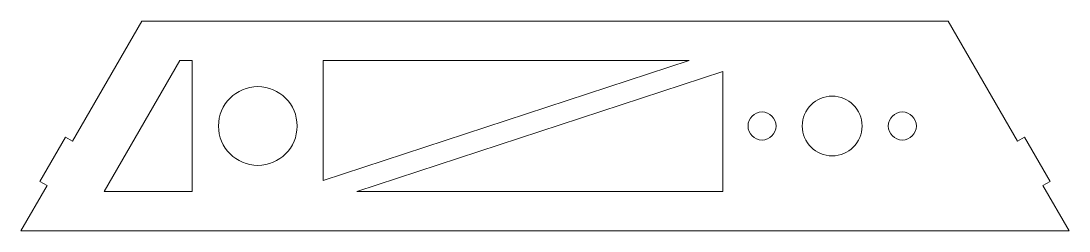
# Model space of a CAD drawing. Header units: inches. Extents: x 0 to 5, y 0 to 1.
import ezdxf

# ---------------------------------------------------------------- set-up
doc = ezdxf.new("R2010")
doc.units = ezdxf.units.IN
doc.header["$MEASUREMENT"] = 0

msp = doc.modelspace()

# ---------------------------------------------------------------- linework, layer by layer
at = {"color": 7, "linetype": 'Continuous', "lineweight": 15}
for p, q in [((0.2465, 0.427), (0.5774, 1)), ((0.5774, 1), (4.4226, 1)), ((4.4226, 1), (4.7535, 0.427)), ((0.3969, 0.1875), (0.7578, 0.8125)), ((0.8175, 0.8125), (0.7578, 0.8125)), ((0.8175, 0.8125), (0.8175, 0.1875)), ((1.4425, 0.8125), (1.4425, 0.2401)), ((1.4425, 0.8125), (3.1874, 0.8125)), ((1.4425, 0.2401), (3.1874, 0.8125)), ((1.6029, 0.1875), (3.3479, 0.7599)), ((3.3479, 0.7599), (3.3479, 0.1875)), ((0.0904, 0.2365), (0.2119, 0.447)), ((0.2119, 0.447), (0.2465, 0.427)), ((4.7881, 0.447), (4.7535, 0.427)), ((4.7881, 0.447), (4.9096, 0.2365)), ((0, 0), (0.125, 0.2165)), ((0.0904, 0.2365), (0.125, 0.2165)), ((4.9096, 0.2365), (4.875, 0.2165)), ((4.875, 0.2165), (5, 0)), ((0.8175, 0.1875), (0.3969, 0.1875)), ((1.6029, 0.1875), (3.3479, 0.1875)), ((5, 0), (0, 0))]:
    msp.add_line(p, q, dxfattribs=at)
for centre, radius in [((1.13, 0.5), 0.1875), ((3.87, 0.5), 0.1425), ((3.5354, 0.5), 0.0669), ((4.2046, 0.5), 0.0669)]:
    msp.add_circle(centre, radius, dxfattribs=at)

doc.saveas('drawing.dxf')
